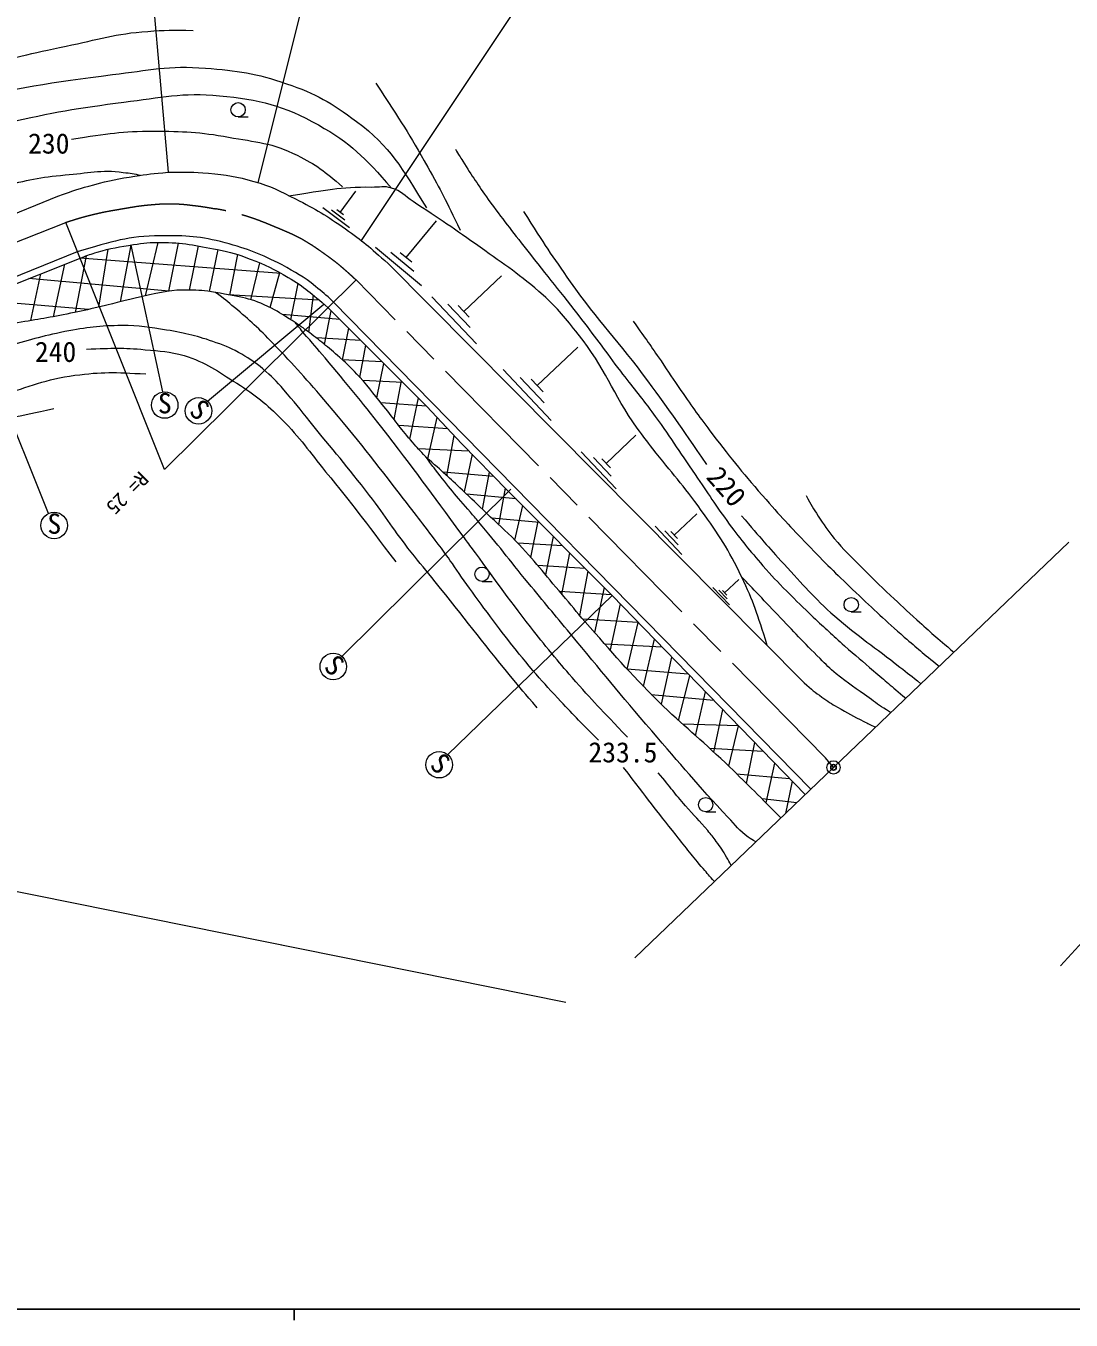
# Model space of a CAD drawing. Units: millimetres, scale not verified. Extents: x 40000 to 680000, y 20000 to 380000.
# Drawn here: x 243768 to 338185, y 204000 to 320983 of the extents above; entities that cross this region are included whole.
import ezdxf
from ezdxf.enums import TextEntityAlignment as Align

# ---------------------------------------------------------------- set-up
doc = ezdxf.new("R2010")
doc.units = ezdxf.units.MM
doc.header["$LTSCALE"] = 1000
doc.header["$PDMODE"] = 32
doc.header["$PDSIZE"] = 500
doc.linetypes.add('CHAIN', pattern=[18.5, 12, -1.5, 3.5, -1.5])
for name, color, linetype, lineweight in [('M-BGD', 7, 'Continuous', 13), ('M-BMK', 2, 'CHAIN', 13), ('M-STR-HTXT', 7, 'Continuous', 13), ('M-TTL-BAND', 7, 'Continuous', 25)]:
    doc.layers.add(name, color=color, linetype=linetype, lineweight=lineweight)
doc.layers.add('M-OTRS', color=6, linetype='Continuous')
doc.styles.add('ＭＳ ゴシック', font='')
doc.styles.get('ＭＳ ゴシック').set_extended_font_data('MS Gothic')

msp = doc.modelspace()

# ---------------------------------------------------------------- linework, layer by layer
at = {"layer": 'M-BGD'}
for p, q in [((256637, 307748), (254373, 333879)), ((269638, 326483), (264706, 306830)), ((288822, 323774), (274050, 301597)), ((262942, 312749), (263849, 312749)), ((228782, 298313), (246650, 305592)), ((272148, 304122), (273585, 306050)), ((272994, 302742), (270583, 304538)), ((272571, 303432), (271366, 304330)), ((272449, 303897), (271847, 304346)), ((278111, 300050), (280870, 303373)), ((251157, 300790), (250315, 295558)), ((252314, 296044), (253279, 301177)), ((256151, 287902), (253282, 301177)), ((254587, 296589), (255712, 301411)), ((256673, 297003), (257546, 301347)), ((258549, 297101), (259369, 301090)), ((260366, 296976), (261126, 300758)), ((279498, 297495), (275345, 300944)), ((248406, 300553), (212486, 286093)), ((238213, 295830), (248760, 300017)), ((249206, 300192), (248213, 295090)), ((266839, 298607), (248656, 299976)), ((262195, 296653), (262921, 300306)), ((264089, 296232), (264892, 299569)), ((276493, 299496), (314073, 261605)), ((278805, 298773), (276728, 300497)), ((278630, 299619), (277592, 300481)), ((244216, 294342), (245107, 298567)), ((246257, 294697), (247283, 299431)), ((265838, 295518), (266693, 298689)), ((283315, 295178), (286719, 298400)), ((256673, 297003), (244041, 298144)), ((267702, 294416), (268352, 297689)), ((249436, 295355), (239171, 296210)), ((270275, 296191), (262050, 296680)), ((269322, 293300), (269756, 296632)), ((314666, 251980), (271515, 296044)), ((284478, 292245), (280451, 296500)), ((245800, 276907), (238213, 295830)), ((260159, 287074), (270690, 295832)), ((272131, 294445), (266950, 294896)), ((270742, 292191), (271357, 295218)), ((271080, 295495), (279960, 286624)), ((283897, 293712), (281883, 295839)), ((283819, 294646), (282812, 295710)), ((272355, 290809), (272928, 293649)), ((274035, 292543), (269999, 292787)), ((273947, 289204), (274462, 292116)), ((289966, 288486), (293634, 291957)), ((275956, 290624), (272351, 290810)), ((275472, 287378), (276112, 290468)), ((291219, 285326), (286880, 289910)), ((290593, 286906), (288423, 289198)), ((290509, 287913), (289424, 289059)), ((277830, 288752), (274196, 288928)), ((277022, 285411), (277690, 288892)), ((279960, 286624), (275831, 286919)), ((278442, 283619), (279222, 287361)), ((279960, 286624), (283156, 283196)), ((280085, 281858), (280932, 285581)), ((281872, 284573), (277445, 284855)), ((281794, 280324), (282449, 283954)), ((287273, 279002), (283156, 283196)), ((296179, 281442), (298863, 283982)), ((283785, 282555), (279204, 282761)), ((284073, 282262), (283349, 278881)), ((297096, 279130), (293921, 282484)), ((296637, 280286), (295050, 281963)), ((296576, 281023), (295782, 281861)), ((286034, 280265), (281448, 280637)), ((285015, 277285), (285658, 280647)), ((272318, 263984), (287581, 279120)), ((288044, 278227), (283578, 278665)), ((286496, 275892), (287092, 279187)), ((296731, 269488), (287273, 279002)), ((287930, 274502), (288649, 277618)), ((290155, 276103), (285846, 276495)), ((289392, 272918), (290051, 276208)), ((302333, 274958), (304370, 276885)), ((303029, 273203), (300620, 275749)), ((302681, 274080), (301476, 275353)), ((302635, 274639), (302032, 275276)), ((292247, 273999), (288193, 274229)), ((290721, 271352), (291431, 274819)), ((316726, 253956), (337972, 274310)), ((292195, 269601), (292900, 273341)), ((294282, 271951), (289997, 272216)), ((293797, 267684), (294546, 271686)), ((284971, 270776), (285878, 270776)), ((307321, 268647), (305820, 270232)), ((306888, 269740), (308157, 270941)), ((281870, 255123), (296731, 269488)), ((296677, 269542), (291976, 269855)), ((295995, 270228), (295133, 266166)), ((314163, 251497), (296731, 269488)), ((307105, 269193), (306354, 269986)), ((307076, 269541), (306700, 269938)), ((297459, 268736), (296536, 264573)), ((318322, 268019), (319230, 268019)), ((299075, 267068), (294072, 267365)), ((298079, 262852), (299075, 267068)), ((301248, 264825), (296083, 265087)), ((299556, 261283), (300557, 265539)), ((301175, 259661), (302122, 263924)), ((303602, 262396), (298079, 262852)), ((302732, 258195), (303751, 262243)), ((300266, 260561), (305899, 260026)), ((304268, 256820), (305172, 260776)), ((305919, 255333), (306713, 259186)), ((308151, 257702), (303093, 257867)), ((307268, 254057), (308151, 257702)), ((308864, 252510), (309608, 256198)), ((310372, 255410), (305544, 255676)), ((316726, 253956), (298780, 236735)), ((311396, 254353), (310609, 250768)), ((307964, 253386), (312739, 252967)), ((312990, 252707), (312378, 249784)), ((313406, 250771), (310269, 251111)), ((305178, 249941), (306085, 249941))]:
    msp.add_line(p, q, dxfattribs=at)
msp.add_lwpolyline([(337229, 236030), (341192, 240360), (372152, 240297), (372124, 238834)], dxfattribs=at)
for centre, radius in [((262942, 313397), 648), ((256307, 286712), 1200), ((259356, 286182), 1200), ((246324, 275827), 1200), ((284971, 271424), 648), ((318322, 268667), 648), ((271536, 263074), 1200), ((281101, 254202), 1200), ((316726, 253956), 600), ((305178, 250589), 648)]:
    msp.add_circle(centre, radius, dxfattribs=at)
for points, knots in [([(238902, 317098), (242954, 318159), (244061, 318461), (247408, 319155), (250269, 319748), (251854, 320285), (254769, 320487), (256372, 320598), (256970, 320632), (258881, 320580)], [0, 0, 0, 0, 1, 1, 1, 2, 2, 2, 3, 3, 3, 3]), ([(226704, 311600), (231797, 312936), (233215, 313277), (237430, 314170), (242918, 315333), (246021, 315900), (251590, 316577), (254851, 316974), (256705, 317424), (259980, 317161), (262888, 316928), (264559, 316712), (267317, 315759), (269965, 314844), (271382, 314024), (273626, 312347), (276777, 309994), (277648, 308242), (279967, 304527)], [0, 0, 0, 0, 1, 1, 1, 2, 2, 2, 3, 3, 3, 4, 4, 4, 5, 5, 5, 6, 6, 6, 6]), ([(207408, 303127), (209664, 303338), (210362, 303483), (212237, 303828), (216689, 304648), (218949, 306032), (223298, 307286), (227251, 308427), (229523, 308854), (233502, 309904), (236854, 310788), (238690, 311451), (242070, 312225), (246148, 313159), (248466, 313562), (252617, 314086), (255975, 314510), (257893, 314990), (261263, 314671), (264883, 314328), (267019, 313810), (270189, 312030), (273164, 310361), (274298, 309143), (276803, 306328)], [0, 0, 0, 0, 1, 1, 1, 2, 2, 2, 3, 3, 3, 4, 4, 4, 5, 5, 5, 6, 6, 6, 7, 7, 7, 8, 8, 8, 8]), ([(275375, 315812), (277695, 312257), (278378, 311273), (280064, 308225), (281278, 306032), (281675, 305271), (283009, 302523)], [0, 0, 0, 0, 1, 1, 1, 2, 2, 2, 2]), ([(247874, 310739), (251284, 311266), (252389, 311458), (255305, 311464), (257961, 311469), (259469, 311398), (262082, 310926), (264544, 310482), (266042, 310420), (268275, 309290), (270012, 308411), (270713, 307884), (272364, 306440)], [0, 0, 0, 0, 1, 1, 1, 2, 2, 2, 3, 3, 3, 4, 4, 4, 4]), ([(282571, 309832), (282877, 309308), (282966, 309171), (283225, 308751), (284078, 307371), (284611, 306632), (285541, 305303), (286820, 303476), (287634, 302523), (288999, 300760), (290917, 298281), (292051, 296939), (293961, 294454), (295355, 292641), (296088, 291589), (297474, 289770), (298576, 288323), (299245, 287550), (300323, 286085), (301916, 283923), (302699, 282635), (304223, 280424), (305426, 278679), (306049, 277665), (307304, 275958), (308427, 274431), (309112, 273615), (310353, 272183), (311157, 271253), (311633, 270754), (312495, 269878), (313412, 268944), (313949, 268443), (314900, 267545), (315990, 266515), (316603, 265941), (317724, 264946), (318736, 264047), (319323, 263567), (320350, 262686), (321481, 261716), (321837, 261413), (323251, 260207)], [0, 0, 0, 0, 1, 1, 1, 2, 2, 2, 3, 3, 3, 4, 4, 4, 5, 5, 5, 6, 6, 6, 7, 7, 7, 8, 8, 8, 9, 9, 9, 10, 10, 10, 11, 11, 11, 12, 12, 12, 13, 13, 13, 14, 14, 14, 14]), ([(207600, 297238), (210689, 297971), (211492, 298180), (213979, 298812), (219781, 300285), (222982, 301293), (228748, 302901), (233789, 304307), (236539, 305386), (241647, 306523), (243835, 307010), (245068, 307321), (247302, 307505), (249353, 307674), (250525, 308016), (252565, 307744), (253206, 307658), (253529, 307622), (254123, 307482)], [0, 0, 0, 0, 1, 1, 1, 2, 2, 2, 3, 3, 3, 4, 4, 4, 5, 5, 5, 6, 6, 6, 6]), ([(246650, 305592), (248172, 306130), (248617, 306281), (249906, 306626), (251335, 307009), (252150, 307181), (253613, 307405), (254780, 307584), (255189, 307628), (256615, 307748)], [0, 0, 0, 0, 1, 1, 1, 2, 2, 2, 3, 3, 3, 3]), ([(256615, 307748), (258311, 307789), (258842, 307790), (260260, 307660), (261885, 307511), (262802, 307370), (264373, 306927), (265906, 306496), (266706, 306057), (268127, 305338), (269956, 304414), (270955, 303825), (272630, 302643), (274220, 301521), (274760, 301046), (276493, 299496)], [0, 0, 0, 0, 1, 1, 1, 2, 2, 2, 3, 3, 3, 4, 4, 4, 5, 5, 5, 5]), ([(310727, 264979), (309835, 267901), (309530, 268860), (308412, 271198), (307232, 273667), (306369, 274961), (304782, 277191), (303177, 279447), (302097, 280575), (300401, 282764), (299844, 283483), (299528, 283883), (298999, 284622), (296716, 287807), (296125, 290070), (293659, 293116), (292492, 294558), (291866, 295411), (290481, 296644), (288400, 298499), (287068, 299343), (284803, 300968), (282476, 302636), (281143, 303531), (278750, 305104), (278000, 305597), (277664, 306071), (276803, 306328), (276132, 306529), (275711, 306381), (275012, 306389), (272062, 306424), (270989, 306119), (267503, 305589)], [0, 0, 0, 0, 1, 1, 1, 2, 2, 2, 3, 3, 3, 4, 4, 4, 5, 5, 5, 6, 6, 6, 7, 7, 7, 8, 8, 8, 9, 9, 9, 10, 10, 10, 11, 11, 11, 11]), ([(288718, 304209), (290658, 301130), (291230, 300285), (292948, 297844), (295498, 294219), (297296, 292464), (299923, 288894), (302062, 285987), (302747, 285010), (305251, 281346)], [0, 0, 0, 0, 1, 1, 1, 2, 2, 2, 3, 3, 3, 3]), ([(145647, 294124), (146040, 294275), (146158, 294341), (146477, 294498), (147533, 295015), (147994, 295530), (148963, 296194), (149983, 296893), (150554, 297285), (151568, 297992), (152682, 298769), (153277, 299245), (154410, 299993), (155604, 300781), (156259, 301256), (157533, 301904), (158443, 302367), (158997, 302539), (159963, 302867), (161167, 303275), (161846, 303549), (163107, 303712), (164275, 303862), (164976, 303863), (166119, 303580), (167468, 303246), (168129, 302705), (169234, 301863), (169992, 301286), (170277, 300798), (170853, 300039), (171607, 299045), (171976, 298447), (172616, 297375), (174115, 294865), (174791, 293366), (176131, 290767), (177037, 289009), (177469, 287984), (178392, 286234), (178837, 285391), (179071, 284910), (179576, 284102), (180462, 282684), (180941, 281876), (181930, 280529), (182411, 279875), (182635, 279466), (183205, 278889), (184230, 277849), (184876, 277335), (186041, 276456), (187238, 275554), (187959, 275093), (189313, 274452), (190910, 273695), (191892, 273412), (193633, 273112), (196381, 272638), (197988, 272739), (200768, 272935), (203604, 273135), (205150, 273653), (207914, 274317), (210602, 274963), (212051, 275542), (214671, 276425), (215775, 276797), (216398, 276997), (217485, 277415), (221880, 279106), (224285, 280199), (228689, 281867), (229952, 282346), (230662, 282616), (231957, 283003), (233246, 283388), (233979, 283566), (235280, 283910), (236399, 284206), (237027, 284370), (238153, 284637), (239807, 285030), (240743, 285211), (242405, 285568), (243921, 285894), (244399, 285994), (246289, 286389)], [0, 0, 0, 0, 1, 1, 1, 2, 2, 2, 3, 3, 3, 4, 4, 4, 5, 5, 5, 6, 6, 6, 7, 7, 7, 8, 8, 8, 9, 9, 9, 10, 10, 10, 11, 11, 11, 12, 12, 12, 13, 13, 13, 14, 14, 14, 15, 15, 15, 16, 16, 16, 17, 17, 17, 18, 18, 18, 19, 19, 19, 20, 20, 20, 21, 21, 21, 22, 22, 22, 23, 23, 23, 24, 24, 24, 25, 25, 25, 26, 26, 26, 27, 27, 27, 28, 28, 28, 29, 29, 29, 29]), ([(271515, 296044), (270807, 296729), (270571, 296925), (269925, 297439), (268829, 298312), (268142, 298716), (266903, 299371), (264996, 300379), (263839, 300806), (261759, 301375), (259553, 301978), (258225, 302029), (255939, 302007), (252943, 301979), (251692, 301516), (248406, 300553)], [0, 0, 0, 0, 1, 1, 1, 2, 2, 2, 3, 3, 3, 4, 4, 4, 5, 5, 5, 5]), ([(248760, 300017), (249426, 300284), (249635, 300346), (250205, 300526), (251455, 300918), (252196, 300993), (253487, 301211), (254429, 301370), (254969, 301409), (255925, 301412), (257954, 301419), (259086, 301138), (261081, 300766), (262265, 300546), (262914, 300329), (264041, 299904), (265425, 299383), (266176, 299007), (267448, 298253), (268980, 297344), (269496, 296864), (271080, 295495)], [0, 0, 0, 0, 1, 1, 1, 2, 2, 2, 3, 3, 3, 4, 4, 4, 5, 5, 5, 6, 6, 6, 7, 7, 7, 7]), ([(260898, 296897), (259818, 297067), (259446, 297085), (258510, 297102), (256845, 297133), (256190, 296923), (254287, 296526)], [0, 0, 0, 0, 1, 1, 1, 2, 2, 2, 2]), ([(281625, 273333), (279832, 275720), (279358, 276332), (277883, 278238), (275254, 281635), (273797, 283554), (271013, 286825), (269149, 289016), (268073, 290219), (266083, 292296), (264801, 293634), (264032, 294340), (262609, 295526), (261951, 296074), (261728, 296263), (260898, 296897)], [0, 0, 0, 0, 1, 1, 1, 2, 2, 2, 3, 3, 3, 4, 4, 4, 5, 5, 5, 5]), ([(279895, 282029), (279301, 282645), (279144, 282824), (278679, 283349), (277681, 284473), (277226, 285189), (276280, 286357), (275359, 287494), (274895, 288176), (273903, 289251), (273243, 289967), (272865, 290364), (272131, 291003), (271002, 291985), (270365, 292533), (269160, 293419), (268644, 293799), (268348, 294002), (267809, 294348), (267095, 294806), (266699, 295073), (265946, 295463), (264126, 296404), (263220, 296442), (260898, 296897)], [0, 0, 0, 0, 1, 1, 1, 2, 2, 2, 3, 3, 3, 4, 4, 4, 5, 5, 5, 6, 6, 6, 7, 7, 7, 8, 8, 8, 8]), ([(250455, 295591), (249177, 295291), (248836, 295220), (247793, 295002), (245929, 294614), (244873, 294451), (242995, 294140), (242551, 294067), (242296, 294061), (241852, 293985), (240812, 293804), (240448, 293636), (239257, 293225)], [0, 0, 0, 0, 1, 1, 1, 2, 2, 2, 3, 3, 3, 4, 4, 4, 4]), ([(289947, 259339), (288781, 260713), (288486, 261075), (287558, 262195), (284834, 265484), (283427, 267424), (280741, 270744), (279893, 271793), (279389, 272359), (278560, 273424), (277036, 275382), (276321, 276583), (274806, 278549), (272766, 281195), (271539, 282609), (269432, 285202), (268511, 286337), (268033, 287005), (267065, 288100), (266375, 288880), (265970, 289308), (265174, 289980), (264484, 290562), (264055, 290844), (263274, 291299), (262419, 291796), (261902, 292021), (260968, 292348), (259257, 292946), (258261, 293207), (256471, 293490), (254913, 293737), (254030, 293903), (252452, 293895), (250424, 293885), (249282, 293721), (247290, 293345), (245152, 292940), (243995, 292526), (241889, 291974), (241053, 291754), (240562, 291701), (239750, 291403), (236902, 290354), (235355, 289636), (232573, 288422), (231163, 287806), (230406, 287383), (228975, 286817), (226557, 285862), (225134, 285511), (222650, 284745), (220091, 283957), (218646, 283552), (216060, 282860), (215090, 282601), (214540, 282482), (213568, 282231), (212912, 282063), (212706, 282009), (211891, 281795)], [0, 0, 0, 0, 1, 1, 1, 2, 2, 2, 3, 3, 3, 4, 4, 4, 5, 5, 5, 6, 6, 6, 7, 7, 7, 8, 8, 8, 9, 9, 9, 10, 10, 10, 11, 11, 11, 12, 12, 12, 13, 13, 13, 14, 14, 14, 15, 15, 15, 16, 16, 16, 17, 17, 17, 18, 18, 18, 19, 19, 19, 20, 20, 20, 20]), ([(298633, 294285), (299859, 292552), (300178, 292109), (301142, 290696), (301849, 289661), (302218, 289063), (302934, 288034), (304016, 286479), (304620, 285605), (305772, 284101), (307595, 281724), (308654, 280419), (310627, 278166), (312159, 276416), (313053, 275467), (314668, 273793), (316223, 272182), (317125, 271309), (318749, 269767), (320432, 268169), (321366, 267262), (323119, 265742), (324333, 264689), (324738, 264346), (326272, 263101)], [0, 0, 0, 0, 1, 1, 1, 2, 2, 2, 3, 3, 3, 4, 4, 4, 5, 5, 5, 6, 6, 6, 7, 7, 7, 8, 8, 8, 8]), ([(298107, 256690), (295671, 259247), (294993, 259909), (293116, 262079), (292386, 262924), (291978, 263398), (291267, 264260), (290506, 265185), (290086, 265708), (289349, 266652), (287191, 269420), (286079, 271043), (283992, 273865), (283662, 274311), (283485, 274568), (283154, 275014), (280345, 278796), (278833, 280962), (275925, 284669), (273966, 287167), (272844, 288549), (270791, 290970), (270015, 291885), (269768, 292181), (268792, 293301)], [0, 0, 0, 0, 1, 1, 1, 2, 2, 2, 3, 3, 3, 4, 4, 4, 5, 5, 5, 6, 6, 6, 7, 7, 7, 8, 8, 8, 8]), ([(249233, 291764), (251705, 291853), (252473, 291923), (254533, 291715), (255920, 291574), (256728, 291584), (258061, 291177), (260072, 290563), (261051, 289800), (262828, 288677), (264551, 287588), (265458, 286851), (266894, 285405), (268589, 283700), (269323, 282546), (270844, 280685), (273395, 277562), (274170, 276495), (277176, 272530)], [0, 0, 0, 0, 1, 1, 1, 2, 2, 2, 3, 3, 3, 4, 4, 4, 5, 5, 5, 6, 6, 6, 6]), ([(222384, 281104), (225206, 282161), (225928, 282428), (228209, 283255), (230947, 284247), (232473, 284828), (235240, 285737), (237667, 286535), (239047, 286921), (241505, 287620), (244108, 288359), (245518, 289043), (248201, 289398), (250681, 289725), (251704, 289687), (254604, 289522)], [0, 0, 0, 0, 1, 1, 1, 2, 2, 2, 3, 3, 3, 4, 4, 4, 5, 5, 5, 5]), ([(309711, 247224), (309385, 247400), (309286, 247477), (309026, 247656), (308204, 248223), (307879, 248712), (307198, 249443), (304424, 252419), (302950, 254161), (300302, 257251), (297393, 260646), (295823, 262599), (292960, 266035), (291465, 267829), (290628, 268835), (289142, 270636), (287373, 272782), (286458, 274047), (284657, 276166), (284371, 276502), (284203, 276683), (283916, 277018), (282650, 278493), (281934, 279316), (280761, 280866), (280419, 281317), (280302, 281464), (279895, 282029)], [0, 0, 0, 0, 1, 1, 1, 2, 2, 2, 3, 3, 3, 4, 4, 4, 5, 5, 5, 6, 6, 6, 7, 7, 7, 8, 8, 8, 9, 9, 9, 9]), ([(311969, 249391), (309582, 251812), (308945, 252449), (306956, 254357), (304647, 256572), (303207, 257658), (300927, 259903), (298196, 262592), (296833, 264261), (294285, 267124), (293457, 268054), (293041, 268617), (292229, 269561), (290588, 271467), (289751, 272612), (288006, 274424), (287021, 275446), (286405, 275955), (285379, 276936), (284530, 277748), (284063, 278210), (283208, 279014), (281933, 280213), (281509, 280584), (279895, 282029)], [0, 0, 0, 0, 1, 1, 1, 2, 2, 2, 3, 3, 3, 4, 4, 4, 5, 5, 5, 6, 6, 6, 7, 7, 7, 8, 8, 8, 8]), ([(314238, 278535), (314740, 277639), (314885, 277386), (315343, 276677), (315870, 275861), (316173, 275404), (316787, 274652), (317656, 273587), (318243, 273076), (319207, 272097), (320223, 271064), (320815, 270508), (321866, 269511), (322786, 268638), (323305, 268152), (324244, 267299), (325531, 266130), (325964, 265768), (327597, 264370)], [0, 0, 0, 0, 1, 1, 1, 2, 2, 2, 3, 3, 3, 4, 4, 4, 5, 5, 5, 6, 6, 6, 6]), ([(308423, 276702), (310225, 274576), (310719, 274003), (312255, 272332), (313990, 270446), (314905, 269320), (316836, 267635), (319035, 265715), (320434, 264842), (322724, 263031), (323468, 262444), (323702, 262259), (324626, 261524)], [0, 0, 0, 0, 1, 1, 1, 2, 2, 2, 3, 3, 3, 4, 4, 4, 4]), ([(295485, 256417), (293692, 258237), (293211, 258709), (291809, 260231), (290919, 261197), (290410, 261730), (289559, 262730), (287748, 264859), (286827, 266130), (285147, 268363), (283716, 270264), (282377, 272272), (281625, 273333), (281625, 273333), (281625, 273333), (281625, 273333)], [0, 0, 0, 0, 1, 1, 1, 2, 2, 2, 3, 3, 3, 4, 4, 4, 5, 5, 5, 5]), ([(321902, 258915), (321707, 259029), (321655, 259063), (321498, 259160), (320868, 259552), (320538, 259809), (319934, 260240), (318760, 261079), (318087, 261530), (316956, 262427), (316348, 262910), (316066, 263249), (315512, 263792), (313970, 265302), (313167, 266209), (311673, 267765), (310392, 269100), (309004, 270575), (308412, 271198), (308412, 271198), (308412, 271198), (308412, 271198)], [0, 0, 0, 0, 1, 1, 1, 2, 2, 2, 3, 3, 3, 4, 4, 4, 5, 5, 5, 6, 6, 6, 7, 7, 7, 7]), ([(314073, 261605), (314803, 260969), (315015, 260775), (315670, 260310), (316207, 259930), (316519, 259731), (317089, 259401), (317998, 258874), (318513, 258588), (319450, 258113), (319864, 257903), (320000, 257833), (320516, 257586)], [0, 0, 0, 0, 1, 1, 1, 2, 2, 2, 3, 3, 3, 4, 4, 4, 4]), ([(305972, 243637), (305473, 244194), (305345, 244346), (304950, 244806), (303962, 245955), (303456, 246639), (302509, 247823), (300616, 250192), (300037, 250974), (297756, 253962)], [0, 0, 0, 0, 1, 1, 1, 2, 2, 2, 3, 3, 3, 3]), ([(307485, 245088), (307296, 245457), (307237, 245558), (307066, 245853), (306735, 246426), (306526, 246734), (306132, 247265), (305841, 247657), (305676, 247875), (305363, 248249), (304610, 249148), (304128, 249600), (303360, 250487), (302369, 251631), (302063, 252023), (300896, 253478)], [0, 0, 0, 0, 1, 1, 1, 2, 2, 2, 3, 3, 3, 4, 4, 4, 5, 5, 5, 5])]:
    msp.add_open_spline(points, degree=3, knots=knots, dxfattribs=at)
for points in [[(254287, 296526), (252371, 296058), (252371, 296058), (250455, 295591)], [(268792, 293301), (268431, 293753), (268338, 293870), (268116, 294149)]]:
    msp.add_open_spline(points, degree=3, dxfattribs=at)
at = {"layer": 'M-BMK'}
for points in [[(237040, 298949), (238954, 299882), (247366, 303223)], [(316726, 253956), (315988, 254812), (273593, 298016)]]:
    msp.add_lwpolyline(points, dxfattribs=at)
for points, knots in [([(247366, 303223), (248461, 303576), (248775, 303673), (249694, 303903), (250740, 304164), (251338, 304261), (252401, 304443), (253419, 304616), (253989, 304730), (255018, 304816), (255892, 304890), (256386, 304937), (257262, 304900), (257875, 304874), (258117, 304853), (258796, 304764)], [0, 0, 0, 0, 1, 1, 1, 2, 2, 2, 3, 3, 3, 4, 4, 4, 5, 5, 5, 5]), ([(258796, 304764), (259281, 304709), (259411, 304693), (259803, 304636), (260230, 304573), (260369, 304546), (260892, 304450)], [0, 0, 0, 0, 1, 1, 1, 2, 2, 2, 2]), ([(273593, 298016), (272358, 299148), (271962, 299499), (270814, 300316), (269550, 301215), (268818, 301719), (267393, 302331), (264939, 303386), (263522, 303985), (260892, 304450)], [0, 0, 0, 0, 1, 1, 1, 2, 2, 2, 3, 3, 3, 3])]:
    msp.add_open_spline(points, degree=3, knots=knots, dxfattribs=at)
at = {"layer": 'M-OTRS'}
msp.add_point((316726, 253956), dxfattribs=at)
at = {"layer": 'M-STR-HTXT'}
for p, q in [((256303, 280891), (247366, 303223)), ((256303, 280891), (273593, 298016)), ((292555, 232697), (166544, 258171))]:
    msp.add_line(p, q, dxfattribs=at)
at = {"layer": 'M-TTL-BAND'}
for p, q in [((40000, 205000), (579000, 205000)), ((268000, 205000), (268000, 204000))]:
    msp.add_line(p, q, dxfattribs=at)

# ---------------------------------------------------------------- texts
at = {"layer": 'M-BGD', "style": 'ＭＳ ゴシック'}
for s, p in [('230', (243964, 308889)), ('240', (244580, 290059)), ('233.5', (294581, 253860))]:
    msp.add_text(s, height=1833, dxfattribs=at).set_placement(p, align=Align.BOTTOM_LEFT)
for p in [(256315, 285410), (246332, 274525)]:
    msp.add_text('S', height=1833, dxfattribs=at).set_placement(p, align=Align.BOTTOM_CENTER)
for p in [(258526, 285179), (270705, 262071), (280271, 253199)]:
    msp.add_text('S', height=1833, rotation=320, dxfattribs=at).set_placement(p, align=Align.BOTTOM_CENTER)
msp.add_text('220', height=1833, rotation=311.187, dxfattribs=at).set_placement((304730, 279782), align=Align.BOTTOM_LEFT)
at = {"layer": 'M-STR-HTXT', "style": 'ＭＳ ゴシック'}
msp.add_text('R= 25', height=1320, rotation=225.515, dxfattribs=at).set_placement((253761, 281092), align=Align.BOTTOM_LEFT)

doc.saveas('drawing.dxf')
